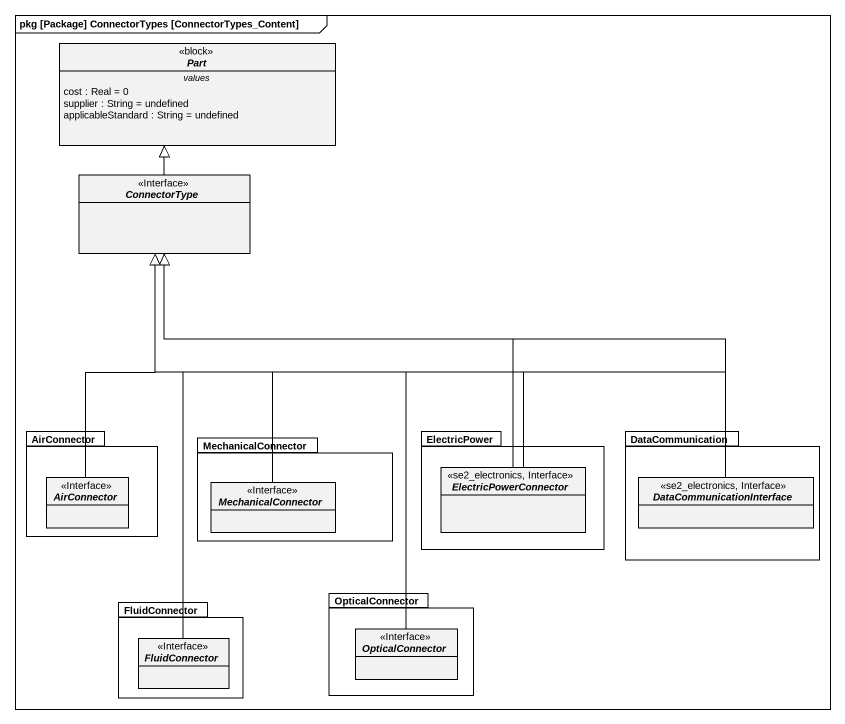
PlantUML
@startuml
mainframe pkg [Package] ConnectorTypes [ConnectorTypes_Content]
hide circle
hide empty members
abstract class Part <<block>> {
  -- values --
  cost : Real = 0
  supplier : String = undefined
  applicableStandard : String = undefined
}
abstract class ConnectorType <<Interface>>
package AirConnector {
  abstract class "AirConnector" as AirConnector_2 <<Interface>>
}
package MechanicalConnector {
  abstract class "MechanicalConnector" as MechanicalConnector_2 <<Interface>>
}
package ElectricPower {
  abstract class ElectricPowerConnector <<se2_electronics, Interface>>
}
package DataCommunication {
  abstract class DataCommunicationInterface <<se2_electronics, Interface>>
}
package FluidConnector {
  abstract class "FluidConnector" as FluidConnector_2 <<Interface>>
}
package OpticalConnector {
  abstract class "OpticalConnector" as OpticalConnector_2 <<Interface>>
}
ConnectorType -up-|> Part
AirConnector_2 -up-|> ConnectorType
MechanicalConnector_2 -up-|> ConnectorType
ElectricPowerConnector -up-|> ConnectorType
ElectricPowerConnector -up-|> ConnectorType
DataCommunicationInterface -left-|> ConnectorType
DataCommunicationInterface -left-|> ConnectorType
FluidConnector_2 -up-|> ConnectorType
OpticalConnector_2 -up-|> ConnectorType
@enduml
